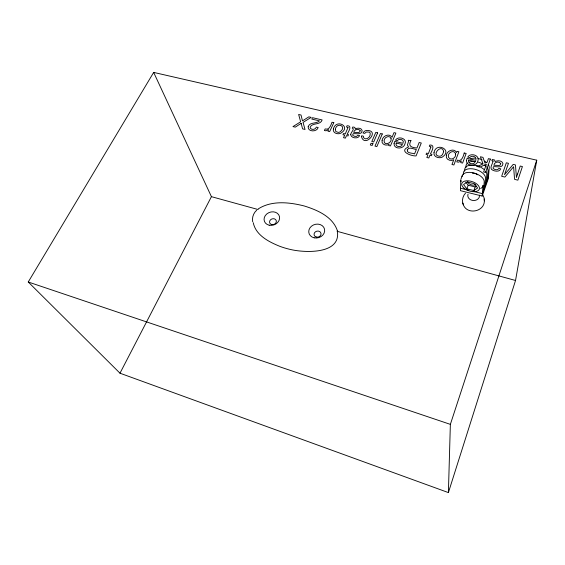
<?xml version="1.0" encoding="UTF-8"?>
<svg xmlns="http://www.w3.org/2000/svg" width="565" height="565" viewBox="0 0 565 565"><rect width="100%" height="100%" fill="white"/><g stroke="black" fill="none" stroke-linecap="round" stroke-linejoin="round"><path stroke-width="0.85" d="M448.398 492.588L450.361 424.364L536.75 160.192L153.666 72.412L28.25 281.999L119.985 373.204L448.398 492.588L515.534 280.487L536.75 160.192M461.111 181.605A11.505 6.166 18 0 1 460.885 180.765L460.814 179.938L460.433 190.673L482.178 196.055L488.294 178.745L489.262 167.791A11.392 6.335 17.6 0 0 488.16 164.344M463.307 174.691L463.378 173.024A11.462 6.236 17.8 0 1 474.84 169.239A11.462 6.236 17.8 0 1 485.519 178.342L484.827 186.683L483.146 186.273M464.635 171.11L464.705 169.429A11.441 6.272 17.8 0 1 471.33 165.086M465.948 167.544L466.026 165.856A11.413 6.307 17.7 0 1 467.523 163.059M482.178 196.055L483.026 185.355A11.505 6.166 18 0 1 480.61 188.505M483.548 190.292L484.226 181.994A11.491 6.201 17.9 0 0 473.512 172.897A11.491 6.201 17.9 0 0 462.043 176.626M486.098 183.088L486.811 174.712A11.441 6.272 17.8 0 0 485.688 171.287M487.362 179.515L488.089 171.096A11.413 6.307 17.7 0 0 486.981 167.657M484.332 200.137C485.201 211.868 466.563 215.484 463.131 204.177M488.513 176.245L482.376 193.611L473.131 191.337M473.873 190.567L477.623 188.018L474.296 183.689L467.199 181.958L463.526 184.564L466.867 188.844L473.873 190.567L475.179 186.93L476.429 186.076M466.867 188.844L468.187 185.221L465.807 182.156M460.934 179.169L462.156 175.856M119.985 373.204L211.423 196.662L153.666 72.412M465.532 193.138C462.587 196.161 461.633 200.928 463.342 204.805M256.729 210.166C253.473 213.005 251.842 217.553 252.703 221.805M258.262 208.895C271.772 200.25 289.273 202.199 304.104 205.935C317.191 209.975 332.524 216.501 337.312 230.506M468.187 185.221L475.179 186.93M460.517 188.23L468.922 190.299M211.423 196.662L258.141 209.537M337.143 231.311L515.534 280.487M28.25 281.999L450.361 424.364M482.976 195.123L484.071 197.877L484.353 200.865M462.763 203.089L462.989 203.746M337.291 230.81C341.451 254.024 306.371 252.88 291.921 249.794A81.607 67.32 -14.2 0 1 279.675 246.262C268.841 241.869 255.783 235.252 253.254 222.695M484.283 199L484.311 199.72M479.6 195.172L479.134 197.581L477.877 199.099A5.918 4.908 0.4 0 1 472.368 200.384L470.977 199.954A5.918 4.908 0.4 0 1 468.032 194.19M475.377 184.621A4.223 2.26 18 0 1 470.737 184.621A4.223 2.26 18 0 1 467.806 181.655M470.426 158.836A11.392 6.335 17.6 0 1 475.179 158.172M477.941 158.504A11.392 6.335 17.6 0 1 482.065 159.782M484.551 161.074A11.392 6.335 17.6 0 1 486.627 162.635M469.218 162.127A11.413 6.307 17.7 0 1 475.342 161.59M478.138 162.141A11.413 6.307 17.7 0 1 482.157 163.709M484.459 165.142A11.413 6.307 17.7 0 1 486.281 166.788M476.401 165.962A4.188 2.309 17.7 0 1 477.926 166.322M472.651 165.093A11.441 6.272 17.8 0 1 479.558 166.724M480.85 167.339A11.441 6.272 17.8 0 1 484.141 169.578M472.34 173.173A4.202 2.288 17.8 0 1 473.781 173.187M474.289 173.271A4.202 2.288 17.8 0 1 476.705 174.218M477.107 174.493A4.202 2.288 17.8 0 1 477.467 174.783M410.925 140.6C407.697 146.243 411.447 147.557 416.935 148.016L419.166 142.514L421.285 143.009L416.08 155.912C411.136 156.258 398.261 151.215 408.544 146.928L407.414 145.064L408.587 141.222L408.227 140.282L410.925 140.6M350.71 134.717C351.176 138.369 358.182 139.138 359.658 135.628L357.949 135.219L356.557 136.384L354.707 136.349L352.956 135.543L352.666 134.964L353.189 133.7C355.999 133.276 361.791 135.296 362.193 130.72C361.593 127.676 357.327 127.761 355.145 128.94L355.201 128.029L354.086 127.16L352.765 127.019L352.263 128.135C355.583 128.46 350.208 133.05 350.71 134.717M361.473 136.681C364.792 148.51 380.796 129.837 366.438 130.473A4.026 3.22 -9.8 0 0 364.15 131.532L362.928 132.966L364.715 133.389L366.339 132.012L369.079 132.076A2.422 1.935 -9.7 0 1 370.195 133.298C370.965 136.716 366.424 140.911 363.592 137.789L363.464 136.207L361.678 135.791L361.473 136.681M493.04 161.074C492.793 163.885 488.527 168.723 492.998 170.34C495.434 171.393 499.608 172 500.731 168.843L498.824 168.391C497.822 170.489 494.94 169.754 493.429 168.702L493.047 168.073L493.471 166.71C496.36 166.23 502.914 168.589 502.956 163.553C502.031 160.361 497.56 160.262 495.088 161.576L494.594 160.008L492.292 159.485L491.861 160.686L493.04 161.074M466.471 160.481C466.174 166.661 476.521 166.809 477.828 161.202C480.307 155.297 470.574 152.352 467.714 157.084L469.677 157.543C471.648 154.789 477.482 156.569 475.801 160.361L467.078 158.32L466.471 160.481M455.637 153.927C456.442 157.812 450.679 161.124 448.561 157.367C446.795 152.995 454.14 148.885 455.637 153.927M335.328 129.385L335.878 131.553L338.131 132.358A2.655 2.112 -11.9 0 0 340.222 131.751C347.461 126.122 336.535 121.687 335.328 129.385M391.093 138.693C392.131 143.284 383.642 146.201 384.101 140.593C384.158 137.076 389.991 134.654 391.093 138.693M434.012 152.55C433.306 155.509 436.385 157.642 439.04 157.699A5.036 4.075 -3.7 0 0 442.374 157.028C453.081 149.951 436.039 141.61 434.012 152.55M500.738 163.617L500.166 165.051L499.262 165.439L493.895 165.263C494.022 161.908 499.213 160.898 500.738 163.617M394.066 143.439C393.558 149.506 403.587 149.351 404.907 144.096C407.633 138.397 398.177 135.628 395.429 140.169L397.287 140.607C399.173 137.966 404.858 139.626 403.007 143.291L394.758 141.363L394.066 143.439M446.336 155.432C445.255 159.5 450.785 161.724 453.78 159.711L451.965 164.507L453.893 164.966L458.879 151.759L457.064 151.335L456.598 152.55C454.218 147.762 446.738 150.615 446.336 155.432M308.186 126.673C307.551 132.048 316.887 132.217 318.173 127.521L316.365 127.097C315.517 129.533 311.979 130.282 310.369 128.22L310.157 127.372C311.951 122.273 320.263 125.592 322.142 119.942L312.487 117.689L311.816 119.088L319.493 120.882C316.442 124.017 309.804 121.821 308.186 126.673M430.918 146.957L428.418 153.553L426.575 153.122L426.059 154.422L427.903 154.852L426.85 157.508L428.814 157.974L429.866 155.319L431.434 155.693L431.95 154.386L430.382 154.019C431.667 151.406 435.693 144.584 429.803 144.993L429.308 146.236L430.918 146.957M468.653 160.086C467.311 164.125 474.127 165.227 475.271 161.639L468.653 160.086M382.102 140.311C380.909 144.266 386.298 146.42 389.13 144.28L388.614 145.509L390.443 145.94L395.874 133.079L393.996 132.648L392.018 137.33C389.518 132.832 382.625 135.798 382.102 140.311M333.435 128.891C332.531 131.596 335.328 133.743 337.806 133.728A4.788 3.807 -11.9 0 0 340.985 133.079C351.621 126.383 335.914 118.551 333.435 128.891M360.152 130.79L359.488 132.118L358.627 132.485L353.704 132.358C354.156 129.569 357.906 128.467 359.919 130.24L360.152 130.79M347.998 127.605L345.243 133.912L343.52 133.51L342.948 134.753L344.678 135.162L343.527 137.698L345.37 138.135L346.522 135.593L347.991 135.946L348.556 134.696L347.087 134.35C348.301 131.991 352.793 125.402 347.051 125.734L346.514 126.927L347.998 127.605M396.178 143.051C394.681 146.985 401.327 147.931 402.435 144.527L396.178 143.051M443.652 151.667L442.543 154.52L441.456 155.615A2.79 2.26 -3.7 0 1 439.273 156.244C430.601 155.213 442.155 143.129 443.652 151.667M407.301 149.817C406.277 153.602 412.69 152.825 414.562 153.892L416.349 149.471C413.785 149.344 408.926 146.3 407.301 149.817M517.547 174.027L516.438 177.495L515.45 164.924L513.197 164.401L504.51 174.663L508.465 163.299L506.318 162.798L501.656 176.287L504.884 177.057L513.599 166.739L514.567 179.366L517.865 180.15L522.413 166.548L520.231 166.039L517.547 174.027M490.342 159.083L485.575 172.459L483.626 171.993L486.409 164.21L479.727 167.12L477.15 166.513L483.061 163.956L480.405 156.766L482.976 157.367L484.954 163.116L487.101 162.268L488.4 158.631L490.342 159.083M464.19 152.995C463.47 156.046 461.753 162.035 457.41 160.163L456.767 161.873L458.568 162.162L461.323 160.954L460.701 162.614L462.594 163.066L466.167 153.454L464.19 152.995M382.3 133.94L376.862 146.568L374.998 146.123L380.443 133.51L382.3 133.94M372.957 143.694L372.194 145.459L370.301 145.007L371.064 143.249L372.957 143.694M377.653 132.86L373.698 141.977L371.812 141.532L375.774 132.422L377.653 132.86M333.809 122.654L329.656 131.603L327.947 131.2L328.668 129.646L326.019 130.783L324.388 130.536L325.129 128.94C329.211 130.621 330.956 124.978 332.022 122.238L333.809 122.654M301.159 123.347L295.276 127.139L292.967 126.588L300.651 121.814L298.638 114.469L301.032 115.027L302.473 120.875L308.836 116.842L311.181 117.386L303.059 122.379L305.022 129.456L302.579 128.876L301.159 123.347M269.18 225.195A7.91 6.632 -19.4 0 0 279.505 216.692A7.91 6.632 -19.4 0 0 266.842 213.909A7.91 6.632 -19.4 0 0 269.18 225.195M314.189 237.83A8.058 6.879 -15.3 0 0 324.529 229.122A8.058 6.879 -15.3 0 0 311.421 226.24A8.058 6.879 -15.3 0 0 314.189 237.83M272.069 224.609A3.461 2.91 -19.4 0 0 276.236 220.59A3.461 2.91 -19.4 0 0 270.536 219.806A3.461 2.91 -19.4 0 0 272.069 224.609M316.103 236.982A3.524 3.016 -15.3 0 0 321.019 233.564A3.524 3.016 -15.3 0 0 315.51 231.77A3.524 3.016 -15.3 0 0 316.103 236.982M464.098 188.251A9.231 4.908 18 0 0 479.113 189.649A9.231 4.908 18 0 0 468.547 180.835A9.231 4.908 18 0 0 464.098 188.251"/></g></svg>
